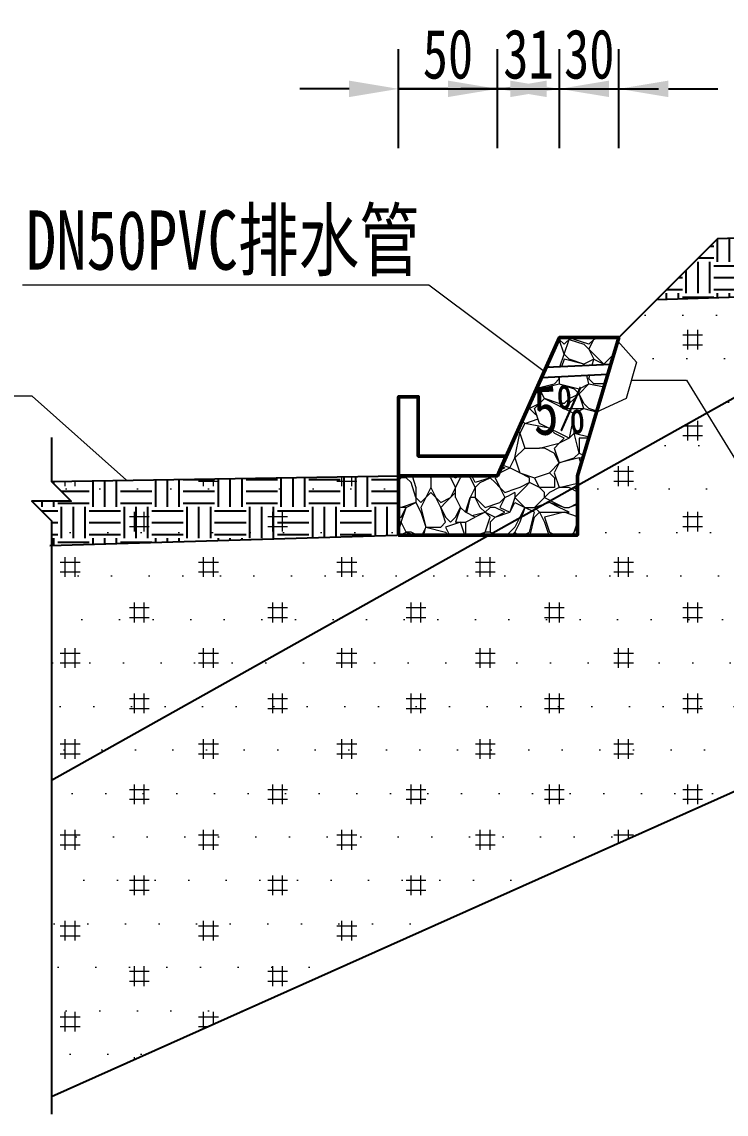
# Model space of a CAD drawing. Extents: x 4283 to 40403, y 1134 to 1764.
# Drawn here: x 4350.2 to 4385.9, y 1322.5 to 1377.8 of the extents above; entities that cross this region are included whole.
import ezdxf
from ezdxf.enums import TextEntityAlignment as Align

# ---------------------------------------------------------------- set-up
doc = ezdxf.new("R2010")
doc.units = 0
doc.linetypes.add('HIDDEN', pattern=[9.525, 6.35, -3.175])
for name, color, linetype, lineweight in [('0-图案填充 0.09', 8, 'Continuous', 9), ('0-文字 0.15', 7, 'Continuous', 15), ('0-标注 0.09', 4, 'Continuous', 9), ('0-结构粗实线 0.5', 7, 'Continuous', 50), ('0-结构细实线 0.2', 7, 'Continuous', 20)]:
    doc.layers.add(name, color=color, linetype=linetype, lineweight=lineweight)
doc.styles.add('0-仿宋国标', font='', dxfattribs={"width": 0.75})
doc.styles.get('0-仿宋国标').set_extended_font_data('仿宋_GB2312')
doc.dimstyles.new('@100', dxfattribs={"dimtxt": 2.5, "dimasz": 2.5, "dimexe": 2, "dimexo": 0.6, "dimgap": 0.5, "dimtad": 1, "dimdec": 0, "dimlfac": 10, "dimdsep": 46, "dimtxsty": '0-仿宋国标', "dimcen": 3.5, "dimclrd": 4, "dimclre": 4, "dimclrt": 4, "dimazin": 0, "dimtfac": 1, "dimtdec": 0, "dimtmove": 0, "dimatfit": 3, "dimfxl": 3, "dimfxlon": 1, "dimarcsym": 0})

# ---------------------------------------------------------------- blocks, each defined once
blk = doc.blocks.new('*D74')
at = {"layer": '0-标注 0.09', "color": 4, "lineweight": -2, "transparency": 16777216}
for p, q in [((4369.278, 1371.404), (4369.278, 1376.404)), ((4374.278, 1371.404), (4374.278, 1376.404)), ((4366.778, 1374.404), (4364.278, 1374.404)), ((4369.278, 1374.404), (4374.278, 1374.404)), ((4376.778, 1374.404), (4379.278, 1374.404))]:
    blk.add_line(p, q, dxfattribs=at)
at = {"layer": '0-标注 0.09', "color": 4, "transparency": 16777216}
for points in [[(4366.778, 1374.821), (4366.778, 1373.988), (4369.278, 1374.404)], [(4376.778, 1374.821), (4376.778, 1373.988), (4374.278, 1374.404)]]:
    blk.add_solid(points, dxfattribs=at)
at = {"layer": 'Defpoints', "color": 0}
for p in [(4374.278, 1374.404), (4369.278, 1358.826), (4374.278, 1358.826)]:
    blk.add_point(p, dxfattribs=at)
at = {"layer": '0-标注 0.09', "color": 4, "transparency": 16777216, "insert": (4371.778, 1376.154), "char_height": 2.5, "attachment_point": 5, "style": '0-仿宋国标'}
blk.add_mtext('50', dxfattribs=at)
blk = doc.blocks.new('*D75')
at = {"layer": '0-标注 0.09', "color": 4, "lineweight": -2, "transparency": 16777216}
for p, q in [((4374.278, 1371.404), (4374.278, 1376.404)), ((4377.428, 1371.404), (4377.428, 1376.404)), ((4371.778, 1374.404), (4369.278, 1374.404)), ((4374.278, 1374.404), (4377.428, 1374.404)), ((4379.928, 1374.404), (4382.428, 1374.404))]:
    blk.add_line(p, q, dxfattribs=at)
at = {"layer": '0-标注 0.09', "color": 4, "transparency": 16777216}
for points in [[(4371.778, 1374.821), (4371.778, 1373.988), (4374.278, 1374.404)], [(4379.928, 1374.821), (4379.928, 1373.988), (4377.428, 1374.404)]]:
    blk.add_solid(points, dxfattribs=at)
at = {"layer": 'Defpoints', "color": 0}
for p in [(4377.428, 1374.404), (4377.428, 1361.826), (4374.278, 1358.826)]:
    blk.add_point(p, dxfattribs=at)
at = {"layer": '0-标注 0.09', "color": 4, "transparency": 16777216, "insert": (4375.853, 1376.154), "char_height": 2.5, "attachment_point": 5, "style": '0-仿宋国标'}
blk.add_mtext('31', dxfattribs=at)
blk = doc.blocks.new('*D76')
at = {"layer": '0-标注 0.09', "color": 4, "lineweight": -2, "transparency": 16777216}
for p, q in [((4377.428, 1371.404), (4377.428, 1376.404)), ((4380.428, 1371.404), (4380.428, 1376.404)), ((4374.928, 1374.404), (4372.428, 1374.404)), ((4377.428, 1374.404), (4380.428, 1374.404)), ((4382.928, 1374.404), (4385.428, 1374.404))]:
    blk.add_line(p, q, dxfattribs=at)
at = {"layer": '0-标注 0.09', "color": 4, "transparency": 16777216}
for points in [[(4374.928, 1374.821), (4374.928, 1373.988), (4377.428, 1374.404)], [(4382.928, 1374.821), (4382.928, 1373.988), (4380.428, 1374.404)]]:
    blk.add_solid(points, dxfattribs=at)
at = {"layer": 'Defpoints', "color": 0}
for p in [(4380.428, 1374.404), (4377.428, 1361.826), (4380.428, 1361.826)]:
    blk.add_point(p, dxfattribs=at)
at = {"layer": '0-标注 0.09', "color": 4, "transparency": 16777216, "insert": (4378.928, 1376.154), "char_height": 2.5, "attachment_point": 5, "style": '0-仿宋国标'}
blk.add_mtext('30', dxfattribs=at)

msp = doc.modelspace()

# ---------------------------------------------------------------- hatches: boundary and pattern name
h = msp.add_hatch()
h.set_pattern_fill('EARTH', color=2, scale=0.25, style=0)
h.set_pattern_definition([(0, (4407.447, 1024.5337), (1.5875, 1.5875), [1.5875, -1.5875]), (0, (4407.447, 1025.129), (1.5875, 1.5875), [1.5875, -1.5875]), (0, (4407.447, 1025.7243), (1.5875, 1.5875), [1.5875, -1.5875]), (90, (4407.6454, 1025.9228), (-1.5875, 1.5875), [1.5875, -1.5875]), (90, (4408.2407, 1025.9228), (-1.5875, 1.5875), [1.5875, -1.5875]), (90, (4408.836, 1025.9228), (-1.5875, 1.5875), [1.5875, -1.5875])])
h.paths.add_polyline_path([(4404.78, 1366.064), (4404.78, 1367.489), (4385.428, 1366.826), (4382.342, 1363.74), (4402.931, 1364.404), (4403.898, 1364.946)])
h.paths.add_polyline_path([(4404.78, 1365.441), (4402.931, 1364.404), (4404.78, 1364.464)], flags=17)
h.paths.add_polyline_path([(4404.78, 1366.064), (4403.898, 1364.946), (4404.78, 1365.441)], flags=17)
h = msp.add_hatch()
h.set_pattern_fill('EARTH', color=2, scale=0.25, style=0)
h.set_pattern_definition([(0, (4410.773, 1037.5358), (1.5875, 1.5875), [1.5875, -1.5875]), (0, (4410.773, 1038.131), (1.5875, 1.5875), [1.5875, -1.5875]), (0, (4410.773, 1038.7264), (1.5875, 1.5875), [1.5875, -1.5875]), (90, (4410.9715, 1038.9248), (-1.5875, 1.5875), [1.5875, -1.5875]), (90, (4411.5668, 1038.9248), (-1.5875, 1.5875), [1.5875, -1.5875]), (90, (4412.1621, 1038.9248), (-1.5875, 1.5875), [1.5875, -1.5875])])
h.paths.add_polyline_path([(4369.278, 1354.826), (4365.883, 1354.772), (4360.138, 1351.551), (4369.278, 1351.826)])
h.paths.add_polyline_path([(4365.883, 1354.772), (4351.72, 1354.545), (4352.72, 1353.545), (4350.72, 1353.545), (4351.72, 1352.545), (4351.72, 1351.297), (4360.138, 1351.551)])
h.paths.add_polyline_path([(4365.101, 1354.013), (4365.898, 1354.81), (4366.554, 1354.154), (4365.757, 1353.357)], flags=24)
at = {"layer": '0-图案填充 0.09'}
h = msp.add_hatch(dxfattribs=at)
h.set_pattern_fill('回填土', color=256, scale=10, style=0, double=1)
h.set_pattern_definition([(0, (-32489318.3385, -3401403.443), (1.5, 2.2), [0, -1.7, 0, -1.9]), (0, (-32489318.8385, -3401403.443), (3.5, 2.3), [1, -6]), (0, (-32489318.8385, -3401402.943), (3.5, 2.3), [1, -6]), (90, (-32489318.5885, -3401403.693), (-3.5, 2.3), [1, -3.6]), (90, (-32489318.0885, -3401403.693), (-3.5, 2.3), [1, -3.6])])
h.paths.add_polyline_path([(4373.826, 1351.826), (4369.278, 1351.826), (4369.278, 1354.826), (4351.72, 1354.545), (4352.72, 1353.545), (4350.72, 1353.545), (4351.72, 1352.545), (4351.72, 1339.433)])
h.paths.add_polyline_path([(4351.72, 1339.433), (4351.72, 1323.423), (4404.78, 1347.14), (4404.78, 1353.897), (4403.78, 1354.897), (4405.78, 1354.897), (4404.78, 1355.897), (4404.78, 1364.464), (4395.855, 1364.176), (4378.328, 1354.35), (4378.328, 1351.826), (4373.826, 1351.826)])
h.paths.add_polyline_path([(4382.342, 1363.74), (4380.428, 1361.826), (4380.374, 1361.645), (4381.322, 1360.582), (4381.055, 1359.664), (4383.842, 1359.664), (4384.861, 1358.013), (4395.855, 1364.176)], flags=17)
h.paths.add_polyline_path([(4385.289, 1354.887), (4394.769, 1354.887), (4394.769, 1359.975), (4385.289, 1359.975)], flags=24)
h = msp.add_hatch(dxfattribs=at)
h.set_pattern_fill('干砌块石1', color=256, scale=10, style=0, double=1)
h.set_pattern_definition([(180, (4383.154, 1363.723), (-1e-15, -10), [0.25, -9.75]), (71.565, (4383.6538, 1361.973), (-1e-05, 10), [0.7906, -30.8322]), (135, (4383.904, 1362.723), (0, 10), [0.3536, -13.7886]), (180, (4383.904, 1361.973), (-1e-15, -10), [0.25, -9.75]), (135, (4383.654, 1362.973), (0, 10), [0.3536, -13.7886]), (18.435, (4383.6538, 1363.223), (-10, 1e-05), [0.7906, -30.8322]), (225, (4383.904, 1363.223), (1e-15, 10), [0.3536, -13.7886]), (333.435, (4383.6538, 1362.973), (-10, -1e-05), [0.559, -21.8017]), (180, (4384.154, 1363.223), (-1e-15, -10), [0.25, -9.75]), (225, (4384.154, 1362.723), (1e-15, 10), [0.3536, -13.7886]), (270, (4383.904, 1362.473), (10, -2e-15), [0.5, -9.5]), (333.435, (4384.4038, 1363.223), (-10, -1e-05), [0.559, -21.8017]), (26.565, (4384.1538, 1362.723), (-10, -4e-06), [0.559, -21.8017]), (153.435, (4384.6538, 1362.973), (-10, -1e-05), [0.559, -21.8017]), (18.435, (4384.1538, 1362.723), (-10, 1e-05), [0.7906, -30.8322]), (45, (4384.654, 1360.973), (0, 10), [0.3536, -13.7886]), (0, (4384.654, 1361.223), (0, 10), [0.25, -9.75]), (296.565, (4383.4038, 1361.473), (1e-05, 10), [0.559, -21.8017]), (288.435, (4383.4038, 1361.723), (-6e-06, 10), [0.7906, -30.8322]), (333.435, (4383.6538, 1360.973), (-10, -1e-05), [0.559, -21.8017]), (0, (4383.654, 1360.723), (0, 10), [0.5, -9.5]), (315, (4384.154, 1360.723), (2e-15, 10), [0.3536, -13.7886]), (270, (4384.404, 1360.723), (10, -2e-15), [0.25, -9.75]), (26.565, (4384.1538, 1360.723), (-10, -4e-06), [0.559, -21.8017]), (108.435, (4384.6538, 1360.973), (-6e-06, 10), [0.7906, -30.8322]), (225, (4384.654, 1360.973), (1e-15, 10), [0.3536, -13.7886]), (315, (4384.404, 1360.473), (2e-15, 10), [0.3536, -13.7886]), (116.565, (4384.6538, 1361.223), (1e-05, 10), [0.559, -21.8017]), (0, (4384.404, 1361.723), (0, 10), [0.5, -9.5]), (153.435, (4384.4038, 1361.723), (-10, -1e-05), [0.559, -21.8017]), (225, (4383.654, 1361.973), (1e-15, 10), [0.3536, -13.7886]), (341.565, (4383.9038, 1361.973), (-10, 6e-06), [0.7906, -30.8322]), (45, (4384.654, 1361.723), (0, 10), [0.3536, -13.7886]), (45, (4384.654, 1359.723), (0, 10), [0.3536, -13.7886]), (315, (4384.654, 1358.973), (2e-15, 10), [0.3536, -13.7886]), (101.31, (4383.6538, 1358.7231), (-1e-05, 10), [1.2748, -49.7154]), (153.435, (4384.4038, 1359.223), (-10, -1e-05), [0.559, -21.8017]), (116.565, (4383.9038, 1359.473), (1e-05, 10), [0.559, -21.8017]), (270, (4383.654, 1359.723), (10, -2e-15), [1, -9]), (315, (4383.654, 1359.723), (2e-15, 10), [0.707, -13.435]), (315, (4384.154, 1359.223), (2e-15, 10), [0.3536, -13.7886]), (251.565, (4384.6538, 1359.973), (6e-06, 10), [0.7906, -30.8322]), (333.435, (4384.4038, 1358.973), (-10, -1e-05), [0.559, -21.8017]), (63.435, (4384.4038, 1359.223), (4e-06, 10), [0.559, -21.8017]), (315, (4384.404, 1359.223), (2e-15, 10), [0.3536, -13.7886]), (0, (4384.654, 1357.723), (0, 10), [0.25, -9.75]), (71.565, (4384.6538, 1356.973), (-1e-05, 10), [0.7906, -30.8322]), (0, (4383.404, 1357.723), (0, 10), [0.25, -9.75]), (206.565, (4383.9038, 1357.723), (-10, 1e-05), [0.559, -21.8017]), (270, (4383.404, 1357.473), (10, -2e-15), [0.5, -9.5]), (180, (4384.404, 1357.723), (-1e-15, -10), [0.5, -9.5]), (63.435, (4383.6538, 1357.723), (4e-06, 10), [0.4472, -21.9135]), (341.565, (4383.9038, 1357.973), (-10, 6e-06), [0.7906, -30.8322]), (71.565, (4384.4038, 1356.723), (-1e-05, 10), [0.7906, -30.8322]), (135, (4384.654, 1357.473), (0, 10), [0.3536, -13.7886]), (45, (4384.404, 1356.723), (-10, 0), [0.3536, -13.7886]), (288.435, (4383.6538, 1358.723), (-6e-06, 10), [0.7906, -30.8322]), (255.964, (4383.6538, 1360.973), (-4e-05, 10), [1.0308, -40.2003]), (296.565, (4384.4038, 1360.473), (1e-05, 10), [0.559, -21.8017]), (90, (4383.654, 1359.973), (-10, 6e-16), [0.75, -9.25]), (315, (4384.654, 1360.223), (2e-15, 10), [0.3536, -13.7886]), (315, (4382.404, 1363.223), (2e-15, 10), [0.3536, -13.7886]), (26.565, (4382.6538, 1362.473), (-10, -4e-06), [0.559, -21.8017]), (153.435, (4383.1538, 1362.723), (-10, -1e-05), [0.559, -21.8017]), (108.435, (4381.6538, 1362.473), (-6e-06, 10), [0.7906, -30.8322]), (45, (4381.404, 1362.223), (-10, 0), [0.3536, -13.7886]), (225, (4381.654, 1363.473), (1e-15, 10), [0.3536, -13.7886]), (296.565, (4381.4038, 1363.223), (1e-05, 10), [0.559, -21.8017]), (315, (4381.654, 1362.723), (2e-15, 10), [0.3536, -13.7886]), (45, (4381.904, 1362.473), (0, 10), [0.3536, -13.7886]), (198.435, (4382.4038, 1362.473), (-10, -6e-06), [0.7906, -30.8322]), (63.435, (4382.1538, 1362.723), (4e-06, 10), [0.559, -21.8017]), (251.565, (4382.4038, 1363.223), (6e-06, 10), [0.7906, -30.8322]), (0, (4382.154, 1362.473), (0, 10), [0.5, -9.5]), (104.036, (4382.6538, 1360.223), (4e-05, 10), [1.0308, -40.2003]), (45, (4382.404, 1361.223), (0, 10), [0.707, -13.435]), (90, (4382.404, 1360.473), (-10, 6e-16), [0.25, -9.75]), (90, (4382.404, 1360.723), (-10, 6e-16), [0.25, -9.75]), (63.435, (4382.4038, 1361.223), (4e-06, 10), [0.559, -21.8017]), (0, (4382.654, 1361.723), (0, 10), [0.25, -9.75]), (194.036, (4382.1538, 1361.223), (-10, 4e-05), [1.0308, -40.2003]), (270, (4381.154, 1360.973), (10, -2e-15), [0.5, -9.5]), (0, (4381.154, 1360.473), (0, 10), [0.25, -9.75]), (296.565, (4381.9038, 1361.723), (1e-05, 10), [0.559, -21.8017]), (168.69, (4382.6538, 1360.2231), (-10, 1e-05), [1.2748, -49.7154]), (135, (4382.404, 1360.973), (0, 10), [0.3536, -13.7886]), (0, (4381.404, 1360.473), (0, 10), [1, -9]), (0, (4382.154, 1361.223), (0, 10), [0.25, -9.75]), (315, (4381.654, 1361.973), (2e-15, 10), [0.3536, -13.7886]), (108.435, (4382.6538, 1361.723), (-6e-06, 10), [0.7906, -30.8322]), (296.565, (4381.6538, 1362.223), (1e-05, 10), [0.559, -21.8017]), (270, (4382.654, 1362.473), (10, -2e-15), [0.75, -9.25]), (284.036, (4380.4038, 1363.223), (4e-05, 10), [1.0308, -40.2003]), (296.565, (4380.1538, 1363.473), (1e-05, 10), [0.559, -21.8017]), (288.435, (4380.4038, 1362.973), (-6e-06, 10), [0.7906, -30.8322]), (333.435, (4378.9038, 1362.723), (-10, -1e-05), [0.559, -21.8017]), (116.565, (4379.6538, 1361.973), (1e-05, 10), [0.559, -21.8017]), (71.565, (4379.4038, 1362.473), (-1e-05, 10), [0.7906, -30.8322]), (0, (4378.904, 1362.723), (0, 10), [0.5, -9.5]), (63.435, (4379.4038, 1362.723), (4e-06, 10), [0.559, -21.8017]), (180, (4379.654, 1363.223), (-1e-15, -10), [0.25, -9.75]), (26.565, (4379.6538, 1363.223), (-10, -4e-06), [0.559, -21.8017]), (180, (4379.904, 1361.973), (-1e-15, -10), [0.25, -9.75]), (198.435, (4380.1538, 1363.473), (-10, -6e-06), [0.7906, -30.8322]), (333.435, (4380.4038, 1361.223), (-10, -1e-05), [0.559, -21.8017]), (251.565, (4380.4038, 1361.723), (6e-06, 10), [0.7906, -30.8322]), (333.435, (4379.1538, 1360.723), (-10, -1e-05), [0.559, -21.8017]), (296.565, (4378.9038, 1361.223), (1e-05, 10), [0.559, -21.8017]), (135, (4379.654, 1360.473), (0, 10), [0.3536, -13.7886]), (135, (4379.404, 1360.723), (0, 10), [0.3536, -13.7886]), (135, (4379.154, 1360.973), (-10, 0), [0.3536, -13.7886]), (63.435, (4378.9038, 1361.223), (4e-06, 10), [0.559, -21.8017]), (225, (4379.154, 1361.723), (1e-15, 10), [0.3536, -13.7886]), (135, (4379.904, 1360.223), (0, 10), [0.3536, -13.7886]), (45, (4379.654, 1360.473), (-10, 0), [1.0607, -13.0815]), (75.964, (4380.4038, 1361.223), (-1e-05, 10), [1.0308, -40.2003]), (26.565, (4379.1538, 1361.723), (-10, -4e-06), [0.559, -21.8017]), (341.565, (4379.6538, 1361.973), (-10, 6e-06), [0.7906, -30.8322]), (251.565, (4379.4038, 1362.473), (6e-06, 10), [0.7906, -30.8322]), (243.435, (4380.6538, 1362.223), (-1e-05, 10), [0.559, -21.8017]), (153.435, (4380.4038, 1361.723), (-10, -1e-05), [0.559, -21.8017]), (296.565, (4380.9038, 1360.973), (1e-05, 10), [0.559, -21.8017]), (225, (4381.154, 1360.473), (1e-15, 10), [0.3536, -13.7886]), (206.565, (4381.4038, 1360.473), (-10, 1e-05), [0.559, -21.8017]), (161.565, (4381.1538, 1360.973), (-10, 6e-06), [0.7906, -30.8322]), (345.964, (4380.6538, 1362.223), (-10, -4e-05), [1.0308, -40.2003]), (0, (4380.654, 1362.223), (0, 10), [0.75, -9.25]), (284.036, (4382.4038, 1359.473), (4e-05, 10), [1.0308, -40.2003]), (206.565, (4382.9038, 1359.723), (-10, 1e-05), [0.559, -21.8017]), (180, (4383.154, 1359.973), (-1e-15, -10), [0.25, -9.75]), (14.036, (4381.1538, 1359.223), (-10, 1e-05), [1.0308, -40.2003]), (26.565, (4381.1538, 1359.223), (-10, -4e-06), [0.559, -21.8017]), (153.435, (4381.6538, 1359.473), (-10, -1e-05), [0.559, -21.8017]), (341.565, (4381.1538, 1359.723), (-10, 6e-06), [0.7906, -30.8322]), (315, (4382.154, 1359.473), (2e-15, 10), [0.3536, -13.7886]), (14.036, (4381.9038, 1359.473), (-10, 1e-05), [1.0308, -40.2003]), (26.565, (4381.1538, 1356.723), (-10, -4e-06), [0.559, -21.8017]), (45, (4381.654, 1356.973), (0, 10), [0.3536, -13.7886]), (71.565, (4381.9038, 1357.223), (-1e-05, 10), [0.7906, -30.8322]), (75.964, (4381.9038, 1356.973), (-1e-05, 10), [1.0308, -40.2003]), (165.964, (4382.9038, 1356.723), (-10, -4e-05), [1.0308, -40.2003]), (168.69, (4382.9038, 1356.7231), (-10, 1e-05), [1.2748, -49.7154]), (258.69, (4382.4038, 1359.2231), (1e-05, 10), [1.2748, -49.7154]), (315, (4382.404, 1358.723), (-10, 2e-15), [1.0607, -13.0815]), (71.565, (4382.1538, 1357.973), (-1e-05, 10), [0.7906, -30.8322]), (333.435, (4380.1538, 1359.223), (-10, -1e-05), [0.559, -21.8017]), (206.565, (4380.4038, 1359.973), (-10, 1e-05), [0.559, -21.8017]), (180, (4380.404, 1359.973), (-1e-15, -10), [0.5, -9.5]), (180, (4379.654, 1359.473), (-1e-15, -10), [0.5, -9.5]), (135, (4379.154, 1359.473), (0, 10), [0.3536, -13.7886]), (348.69, (4378.9038, 1359.4731), (-10, 1e-05), [1.2748, -49.7154]), (243.435, (4379.9038, 1359.973), (-1e-05, 10), [0.559, -21.8017]), (341.565, (4379.6538, 1359.473), (-10, 6e-06), [0.7906, -30.8322]), (225, (4379.904, 1359.723), (1e-15, 10), [0.3536, -13.7886]), (0, (4379.904, 1356.973), (0, 10), [1, -9]), (108.435, (4380.9038, 1356.973), (-6e-06, 10), [0.7906, -30.8322]), (153.435, (4380.6538, 1357.723), (-10, -1e-05), [0.559, -21.8017]), (135, (4380.904, 1357.723), (0, 10), [0.3536, -13.7886]), (270, (4380.904, 1357.723), (10, -2e-15), [0.25, -9.75]), (270, (4380.904, 1357.473), (10, -2e-15), [0.25, -9.75]), (14.036, (4379.9038, 1356.723), (-10, 1e-05), [1.0308, -40.2003]), (258.69, (4379.6538, 1357.9731), (1e-05, 10), [1.2748, -49.7154]), (180, (4379.404, 1356.723), (-1e-15, -10), [0.25, -9.75]), (270, (4379.654, 1357.723), (10, -2e-15), [0.5, -9.5]), (161.565, (4379.6538, 1357.973), (-10, 6e-06), [0.7906, -30.8322]), (315, (4379.654, 1357.223), (2e-15, 10), [0.3536, -13.7886]), (206.565, (4380.1538, 1357.973), (-10, 1e-05), [0.559, -21.8017]), (180, (4380.404, 1357.973), (-1e-15, -10), [0.75, -9.25]), (296.565, (4379.6538, 1357.223), (1e-05, 10), [0.559, -21.8017]), (255.964, (4380.6538, 1358.973), (-4e-05, 10), [1.0308, -40.2003]), (90, (4380.654, 1357.973), (-10, 6e-16), [1, -9]), (26.565, (4380.6538, 1358.973), (-10, -4e-06), [0.559, -21.8017]), (191.31, (4382.1538, 1357.9731), (-10, -1e-05), [1.2748, -49.7154]), (296.565, (4380.9038, 1357.223), (1e-05, 10), [0.559, -21.8017]), (315, (4380.904, 1356.973), (2e-15, 10), [0.3536, -13.7886]), (0, (4380.404, 1359.223), (0, 10), [0.75, -9.25]), (161.565, (4381.1538, 1359.723), (-10, 6e-06), [0.7906, -30.8322]), (333.435, (4380.6538, 1359.973), (-10, -1e-05), [0.559, -21.8017]), (75.964, (4378.9038, 1359.723), (-1e-05, 10), [1.0308, -40.2003]), (296.565, (4379.6538, 1360.473), (1e-05, 10), [0.559, -21.8017]), (153.435, (4380.4038, 1359.973), (-10, -1e-05), [0.559, -21.8017]), (206.565, (4380.9038, 1360.223), (-10, 1e-05), [0.559, -21.8017]), (225, (4380.904, 1360.223), (1e-15, 10), [0.3536, -13.7886]), (116.565, (4382.9038, 1359.723), (1e-05, 10), [0.559, -21.8017]), (135, (4382.904, 1359.973), (0, 10), [0.3536, -13.7886]), (14.036, (4382.6538, 1358.473), (-10, 1e-05), [1.0308, -40.2003]), (206.565, (4383.4038, 1359.973), (-10, 1e-05), [0.559, -21.8017]), (284.036, (4383.1538, 1357.973), (4e-05, 10), [1.0308, -40.2003]), (206.565, (4383.4038, 1356.973), (-10, 1e-05), [0.559, -21.8017]), (333.435, (4382.9038, 1361.723), (-10, -1e-05), [0.559, -21.8017]), (180, (4383.404, 1359.973), (-1e-15, -10), [0.5, -9.5]), (18.435, (4382.9038, 1361.723), (-10, 1e-05), [0.7906, -30.8322]), (206.565, (4383.6538, 1362.973), (-10, 1e-05), [0.559, -21.8017]), (315, (4382.904, 1358.223), (-10, 2e-15), [0.707, -13.435]), (180, (4383.404, 1356.723), (-1e-15, -10), [0.25, -9.75]), (14.036, (4382.987, 1362.8064), (-10, 1e-05), [0.6872, -40.5439]), (315, (4380.154, 1363.723), (-10, 2e-15), [0.3536, -13.7886]), (45, (4380.404, 1363.473), (-10, 0), [0.3536, -13.7886]), (315, (4381.154, 1363.723), (-10, 2e-15), [0.3536, -13.7886]), (26.565, (4381.4038, 1363.473), (-10, -4e-06), [0.559, -21.8017]), (243.435, (4380.6538, 1363.723), (-1e-05, 10), [0.559, -21.8017]), (116.565, (4381.4038, 1363.223), (1e-05, 10), [0.559, -21.8017]), (270, (4380.154, 1363.723), (10, -2e-15), [0.25, -9.75]), (243.435, (4384.6538, 1363.723), (-1e-05, 10), [0.559, -21.8017]), (296.565, (4382.1538, 1363.723), (1e-05, 10), [0.559, -21.8017]), (71.565, (4382.6538, 1362.973), (-1e-05, 10), [0.7906, -30.8322]), (225, (4381.904, 1363.723), (-10, 1e-15), [0.3536, -13.7886]), (315, (4383.154, 1363.723), (2e-15, 10), [0.707, -13.435]), (116.565, (4383.4038, 1363.223), (1e-05, 10), [0.559, -21.8017]), (255.964, (4382.9038, 1363.723), (-4e-05, 10), [0.8017, -40.4293]), (45, (4384.404, 1363.473), (-10, 0), [0.3536, -13.7886]), (116.565, (4383.9038, 1355.473), (1e-05, 10), [0.559, -21.8017]), (45, (4383.654, 1355.973), (-10, 0), [0.3536, -13.7886]), (90, (4383.904, 1355.723), (-10, 6e-16), [0.75, -9.25]), (315, (4383.904, 1355.723), (-10, 2e-15), [0.3536, -13.7886]), (26.565, (4384.4038, 1354.973), (-10, -4e-06), [0.559, -21.8017]), (161.565, (4384.9038, 1355.223), (-10, 6e-06), [0.7906, -30.8322]), (341.565, (4383.9038, 1355.473), (-10, 6e-06), [0.7906, -30.8322]), (206.565, (4384.6538, 1355.223), (-10, 1e-05), [0.559, -21.8017]), (26.565, (4384.6538, 1353.723), (-10, -4e-06), [0.2795, -22.0812]), (18.435, (4384.6538, 1353.973), (-10, 1e-05), [0.2635, -31.3593]), (296.565, (4384.1538, 1354.723), (1e-05, 10), [0.559, -21.8017]), (26.565, (4383.4038, 1354.473), (-10, -4e-06), [0.559, -21.8017]), (315, (4383.904, 1354.723), (-10, 2e-15), [0.3536, -13.7886]), (315, (4384.154, 1354.473), (-10, 2e-15), [0.3536, -13.7886]), (315, (4384.404, 1354.223), (-10, 2e-15), [0.3536, -13.7886]), (296.565, (4384.4038, 1354.223), (1e-05, 10), [0.559, -21.8017]), (225, (4384.404, 1354.973), (1e-15, 10), [0.3536, -13.7886]), (225, (4384.154, 1354.973), (-10, 1e-15), [0.3536, -13.7886]), (116.565, (4382.6538, 1354.973), (1e-05, 10), [0.559, -21.8017]), (333.435, (4382.4038, 1355.473), (-10, -1e-05), [0.559, -21.8017]), (45, (4382.904, 1354.973), (0, 10), [0.3536, -13.7886]), (255.964, (4381.4038, 1355.973), (-4e-05, 10), [1.0308, -40.2003]), (333.435, (4381.4038, 1356.223), (-10, -1e-05), [0.559, -21.8017]), (284.036, (4381.4038, 1355.973), (4e-05, 10), [1.0308, -40.2003]), (135, (4382.154, 1355.723), (-10, 0), [0.3536, -13.7886]), (180, (4381.904, 1355.973), (-1e-15, -10), [0.5, -9.5]), (225, (4381.404, 1355.223), (1e-15, 10), [0.3536, -13.7886]), (315, (4381.404, 1355.223), (2e-15, 10), [0.3536, -13.7886]), (14.036, (4381.9038, 1355.973), (-10, 1e-05), [1.0308, -40.2003]), (135, (4382.404, 1355.473), (0, 10), [0.3536, -13.7886]), (296.565, (4382.1538, 1355.973), (1e-05, 10), [0.559, -21.8017]), (198.435, (4382.9038, 1356.223), (-10, -6e-06), [0.7906, -30.8322]), (296.565, (4382.9038, 1354.723), (1e-05, 10), [0.559, -21.8017]), (243.435, (4383.1538, 1354.223), (-1e-05, 10), [0.559, -21.8017]), (270, (4383.154, 1354.223), (10, -2e-15), [0.5, -9.5]), (296.565, (4381.9038, 1354.723), (1e-05, 10), [0.559, -21.8017]), (243.435, (4382.1538, 1354.223), (-1e-05, 10), [0.559, -21.8017]), (90, (4382.154, 1353.723), (-10, 6e-16), [0.5, -9.5]), (225, (4382.154, 1353.973), (-10, 1e-15), [0.3536, -13.7886]), (63.435, (4382.1538, 1354.223), (4e-06, 10), [0.559, -21.8017]), (333.435, (4381.6538, 1354.973), (-10, -1e-05), [0.559, -21.8017]), (26.565, (4382.1538, 1354.723), (-10, -4e-06), [0.559, -21.8017]), (315, (4381.654, 1354.973), (-10, 2e-15), [0.3536, -13.7886]), (45, (4382.404, 1354.723), (-10, 0), [0.3536, -13.7886]), (315, (4382.654, 1354.973), (-10, 2e-15), [0.3536, -13.7886]), (116.565, (4383.1538, 1354.473), (1e-05, 10), [0.559, -21.8017]), (90, (4379.904, 1354.973), (-10, 6e-16), [0.25, -9.75]), (0, (4379.904, 1354.973), (0, 10), [0.75, -9.25]), (26.565, (4378.9038, 1355.723), (-10, -4e-06), [0.559, -21.8017]), (180, (4379.654, 1355.973), (-1e-15, -10), [0.25, -9.75]), (315, (4378.904, 1355.723), (-10, 2e-15), [0.3536, -13.7886]), (243.435, (4379.4038, 1355.973), (-1e-05, 10), [0.559, -21.8017]), (116.565, (4379.1538, 1355.223), (1e-05, 10), [0.559, -21.8017]), (108.435, (4379.9038, 1355.223), (-6e-06, 10), [0.7906, -30.8322]), (270, (4380.904, 1354.723), (10, -2e-15), [0.5, -9.5]), (243.435, (4380.9038, 1354.223), (-1e-05, 10), [0.559, -21.8017]), (270, (4380.154, 1354.223), (10, -2e-15), [0.5, -9.5]), (270, (4380.904, 1354.723), (10, -2e-15), [0.5, -9.5]), (225, (4380.904, 1353.973), (-10, 1e-15), [0.3536, -13.7886]), (108.435, (4380.1538, 1353.723), (-6e-06, 10), [0.7906, -30.8322]), (180, (4379.654, 1354.723), (-1e-15, -10), [0.25, -9.75]), (45, (4379.154, 1354.473), (0, 10), [0.3536, -13.7886]), (26.565, (4378.9038, 1354.473), (-10, -4e-06), [0.559, -21.8017]), (135, (4379.904, 1354.473), (0, 10), [0.3536, -13.7886]), (288.435, (4379.1538, 1355.473), (-6e-06, 10), [0.7906, -30.8322]), (26.565, (4379.4038, 1354.723), (-10, -4e-06), [0.559, -21.8017]), (288.435, (4379.9038, 1354.973), (-6e-06, 10), [0.7906, -30.8322]), (315, (4380.654, 1354.973), (-10, 2e-15), [0.3536, -13.7886]), (116.565, (4379.4038, 1354.723), (1e-05, 10), [0.559, -21.8017]), (168.69, (4381.1538, 1354.9731), (-10, 1e-05), [1.2748, -49.7154]), (225, (4381.154, 1354.973), (1e-15, 10), [0.3536, -13.7886]), (296.565, (4380.9038, 1354.223), (1e-05, 10), [0.559, -21.8017]), (315, (4380.904, 1353.973), (2e-15, 10), [0.3536, -13.7886]), (14.036, (4382.9038, 1355.223), (-10, 1e-05), [1.0308, -40.2003]), (161.565, (4383.6538, 1355.973), (-10, 6e-06), [0.7906, -30.8322]), (333.435, (4383.1538, 1356.223), (-10, -1e-05), [0.559, -21.8017]), (18.435, (4383.1538, 1355.223), (-10, 1e-05), [0.7906, -30.8322]), (198.435, (4383.9038, 1354.723), (-10, -6e-06), [0.7906, -30.8322]), (45, (4383.154, 1354.223), (-10, 0), [0.3536, -13.7886]), (108.435, (4379.4038, 1355.973), (-6e-06, 10), [0.7906, -30.8322]), (78.69, (4379.4038, 1355.9731), (-4e-06, 10), [1.2748, -49.7154]), (251.565, (4379.9038, 1356.723), (6e-06, 10), [0.7906, -30.8322]), (288.435, (4381.1538, 1356.723), (-6e-06, 10), [0.7906, -30.8322]), (90, (4379.904, 1355.223), (-10, 6e-16), [1.5, -8.5]), (296.565, (4381.1538, 1356.723), (1e-05, 10), [0.559, -21.8017]), (90, (4382.904, 1356.223), (-10, 6e-16), [0.5, -9.5]), (296.565, (4383.4038, 1356.973), (1e-05, 10), [0.559, -21.8017]), (18.435, (4383.6538, 1356.473), (-10, 1e-05), [0.7906, -30.8322]), (270, (4383.154, 1356.723), (10, -2e-15), [0.5, -9.5]), (135, (4383.904, 1356.223), (0, 10), [0.707, -13.435]), (26.565, (4383.9038, 1356.473), (-10, -4e-06), [0.559, -21.8017]), (71.565, (4378.1538, 1361.973), (-1e-05, 10), [0.7906, -30.8322]), (161.565, (4378.4038, 1362.723), (-10, 6e-06), [0.7906, -30.8322]), (63.435, (4378.1538, 1361.973), (4e-06, 10), [0.559, -21.8017]), (198.435, (4378.6538, 1363.473), (-10, -6e-06), [0.7906, -30.8322]), (0, (4377.654, 1363.223), (0, 10), [0.25, -9.75]), (26.565, (4377.9038, 1363.223), (-10, -4e-06), [0.559, -21.8017]), (288.435, (4376.6538, 1362.723), (-6e-06, 10), [0.7906, -30.8322]), (153.435, (4377.4038, 1363.223), (-10, -1e-05), [0.559, -21.8017]), (296.565, (4376.4038, 1362.973), (1e-05, 10), [0.559, -21.8017]), (194.036, (4377.6538, 1362.973), (-10, 4e-05), [1.0308, -40.2003]), (333.435, (4377.1538, 1363.473), (-10, -1e-05), [0.559, -21.8017]), (161.565, (4377.6538, 1363.223), (-10, 6e-06), [0.7906, -30.8322]), (153.435, (4377.9038, 1362.973), (-10, -1e-05), [0.559, -21.8017]), (0, (4376.404, 1362.973), (0, 10), [1.5, -8.5]), (165.964, (4378.6538, 1360.473), (-10, -4e-05), [1.0308, -40.2003]), (161.565, (4378.6538, 1360.473), (-10, 6e-06), [0.7906, -30.8322]), (135, (4377.904, 1360.723), (0, 10), [0.3536, -13.7886]), (71.565, (4377.6538, 1360.973), (-1e-05, 10), [0.7906, -30.8322]), (341.565, (4377.9038, 1361.723), (-10, 6e-06), [0.7906, -30.8322]), (161.565, (4377.1538, 1360.223), (-10, 6e-06), [0.7906, -30.8322]), (345.964, (4376.4038, 1360.473), (-10, -4e-05), [1.0308, -40.2003]), (71.565, (4377.4038, 1360.223), (-1e-05, 10), [0.7906, -30.8322]), (108.435, (4377.6538, 1360.973), (-6e-06, 10), [0.7906, -30.8322]), (315, (4377.404, 1361.723), (2e-15, 10), [0.3536, -13.7886]), (45, (4377.654, 1361.473), (0, 10), [0.707, -13.435]), (333.435, (4376.9038, 1361.973), (-10, -1e-05), [0.559, -21.8017]), (90, (4378.154, 1361.723), (-10, 6e-16), [0.25, -9.75]), (288.435, (4376.6538, 1362.473), (-6e-06, 10), [0.7906, -30.8322]), (0, (4375.654, 1363.223), (0, 10), [0.5, -9.5]), (333.435, (4375.1538, 1363.473), (-10, -1e-05), [0.559, -21.8017]), (243.435, (4375.6538, 1363.223), (-1e-05, 10), [0.559, -21.8017]), (243.435, (4375.4038, 1362.723), (-1e-05, 10), [0.559, -21.8017]), (75.964, (4375.9038, 1361.973), (-1e-05, 10), [1.0308, -40.2003]), (153.435, (4376.1538, 1362.973), (-10, -1e-05), [0.559, -21.8017]), (251.565, (4375.6538, 1363.223), (6e-06, 10), [0.7906, -30.8322]), (243.435, (4375.4038, 1362.473), (-1e-05, 10), [0.559, -21.8017]), (63.435, (4374.9038, 1362.973), (4e-06, 10), [0.559, -21.8017]), (225, (4375.154, 1362.223), (1e-15, 10), [0.3536, -13.7886]), (135, (4376.154, 1361.473), (0, 10), [0.3536, -13.7886]), (341.565, (4375.4038, 1361.723), (-10, 6e-06), [0.7906, -30.8322]), (116.565, (4375.4038, 1360.473), (1e-05, 10), [0.559, -21.8017]), (71.565, (4375.1538, 1360.973), (-1e-05, 10), [0.7906, -30.8322]), (258.69, (4376.1538, 1361.4731), (1e-05, 10), [1.1837, -49.8065]), (153.435, (4375.8038, 1360.273), (-10, -1e-05), [0.4472, -21.9135]), (90, (4375.404, 1360.223), (-10, 6e-16), [0.25, -9.75]), (135, (4375.404, 1360.473), (0, 10), [0.3536, -13.7886]), (135, (4375.154, 1360.723), (0, 10), [0.3536, -13.7886]), (45, (4374.904, 1361.223), (0, 10), [0.3536, -13.7886]), (75.964, (4375.9038, 1361.723), (-1e-05, 10), [1.0308, -40.2003]), (26.565, (4375.4038, 1361.723), (-10, -4e-06), [0.559, -21.8017]), (315, (4375.154, 1361.973), (2e-15, 10), [0.3536, -13.7886]), (45, (4374.904, 1361.723), (0, 10), [0.3536, -13.7886]), (270, (4375.154, 1361.973), (10, -2e-15), [0.5, -9.5]), (198.435, (4376.4038, 1360.473), (-10, -6e-06), [0.7906, -30.8322]), (191.31, (4377.4038, 1361.7231), (-10, -1e-05), [1.2748, -49.7154]), (284.036, (4376.1538, 1361.473), (4e-05, 10), [1.0308, -40.2003]), (198.435, (4376.9038, 1363.473), (-10, -6e-06), [0.7906, -30.8322]), (315, (4376.154, 1363.223), (2e-15, 10), [0.3536, -13.7886]), (198.435, (4376.9038, 1361.723), (-10, -6e-06), [0.7906, -30.8322]), (45, (4376.154, 1362.723), (0, 10), [0.3536, -13.7886]), (26.565, (4377.9038, 1358.723), (-10, -4e-06), [0.559, -21.8017]), (225, (4377.904, 1358.723), (-10, 1e-15), [0.3536, -13.7886]), (315, (4378.154, 1359.223), (2e-15, 10), [0.3536, -13.7886]), (116.565, (4378.6538, 1358.473), (1e-05, 10), [0.559, -21.8017]), (161.565, (4377.4038, 1358.473), (-10, 6e-06), [0.7906, -30.8322]), (116.565, (4376.6538, 1358.723), (1e-05, 10), [0.559, -21.8017]), (14.036, (4376.4038, 1359.223), (-10, 1e-05), [1.0308, -40.2003]), (270, (4377.404, 1359.973), (10, -2e-15), [0.5, -9.5]), (45, (4377.154, 1359.473), (0, 10), [0.3536, -13.7886]), (270, (4376.404, 1358.973), (10, -2e-15), [0.5, -9.5]), (180, (4377.654, 1358.473), (-1e-15, -10), [0.25, -9.75]), (341.565, (4377.4038, 1359.473), (-10, 6e-06), [0.7906, -30.8322]), (345.964, (4377.4038, 1359.473), (-10, -4e-05), [1.0308, -40.2003]), (258.69, (4378.1538, 1357.9731), (1e-05, 10), [1.2748, -49.7154]), (90, (4378.154, 1356.973), (-10, 6e-16), [1, -9]), (26.565, (4378.1538, 1357.973), (-10, -4e-06), [0.559, -21.8017]), (0, (4377.654, 1358.223), (0, 10), [1, -9]), (225, (4378.154, 1356.973), (1e-15, 10), [0.3536, -13.7886]), (135, (4377.154, 1356.973), (0, 10), [0.3536, -13.7886]), (153.435, (4377.9038, 1356.723), (-10, -1e-05), [1.677, -20.6836]), (153.435, (4377.6538, 1356.723), (-10, -1e-05), [0.559, -21.8017]), (333.435, (4376.6538, 1358.723), (-10, -1e-05), [1.677, -20.6836]), (45, (4377.654, 1358.223), (0, 10), [1.0607, -13.0815]), (108.435, (4378.6538, 1358.223), (-6e-06, 10), [0.7906, -30.8322]), (315, (4375.904, 1359.473), (2e-15, 10), [0.3536, -13.7886]), (315, (4375.654, 1359.723), (2e-15, 10), [0.3536, -13.7886]), (243.435, (4375.9038, 1359.473), (-1e-05, 10), [0.559, -21.8017]), (206.565, (4375.6538, 1358.973), (-10, 1e-05), [0.559, -21.8017]), (45, (4375.154, 1358.473), (-10, 0), [0.3536, -13.7886]), (45, (4375.404, 1358.723), (0, 10), [0.3536, -13.7886]), (45, (4375.654, 1358.973), (0, 10), [0.3536, -13.7886]), (341.565, (4374.9038, 1359.973), (-10, 6e-06), [0.7906, -30.8322]), (180, (4375.154, 1358.723), (-1e-15, -10), [0.25, -9.75]), (315, (4374.904, 1358.723), (-10, 2e-15), [0.3536, -13.7886]), (243.435, (4375.6538, 1357.473), (-1e-05, 10), [0.559, -21.8017]), (116.565, (4375.4038, 1356.973), (1e-05, 10), [0.559, -21.8017]), (206.565, (4375.9038, 1358.223), (-10, 1e-05), [0.559, -21.8017]), (270, (4375.404, 1357.973), (10, -2e-15), [0.25, -9.75]), (315, (4375.404, 1357.723), (2e-15, 10), [0.3536, -13.7886]), (135, (4376.154, 1357.973), (-10, 0), [0.3536, -13.7886]), (135, (4376.279, 1357.848), (-10, 0), [0.1768, -13.9654]), (135, (4375.154, 1357.473), (0, 10), [0.3536, -13.7886]), (180, (4375.404, 1357.723), (-1e-15, -10), [0.5, -9.5]), (288.435, (4375.1538, 1358.473), (-6e-06, 10), [0.7906, -30.8322]), (161.565, (4375.9038, 1358.223), (-10, 6e-06), [0.7906, -30.8322]), (45, (4376.154, 1358.223), (-10, 0), [0.707, -13.435]), (108.435, (4376.4038, 1357.473), (-6e-06, 10), [0.7906, -30.8322]), (14.036, (4376.1538, 1359.223), (-10, 1e-05), [1.0308, -40.2003]), (168.69, (4376.9038, 1357.2231), (-10, 1e-05), [1.2748, -49.7154]), (333.435, (4375.9038, 1359.223), (-10, -1e-05), [0.559, -21.8017]), (206.565, (4376.4038, 1358.473), (-10, 1e-05), [0.559, -21.8017]), (18.435, (4375.6538, 1357.473), (-10, 1e-05), [0.7115, -30.9113]), (251.565, (4377.6538, 1360.723), (6e-06, 10), [0.7906, -30.8322]), (116.565, (4377.4038, 1359.723), (1e-05, 10), [0.559, -21.8017]), (288.435, (4375.6538, 1360.223), (-6e-06, 10), [0.7906, -30.8322]), (26.565, (4374.9038, 1359.973), (-10, -4e-06), [0.559, -21.8017]), (135, (4378.654, 1363.473), (-10, 0), [0.3536, -13.7886]), (90, (4378.404, 1363.473), (-10, 6e-16), [0.25, -9.75]), (333.435, (4376.6538, 1363.723), (-10, -1e-05), [0.559, -21.8017]), (315, (4375.154, 1363.723), (-10, 2e-15), [0.707, -13.435]), (45, (4376.154, 1363.223), (-10, 0), [0.707, -13.435]), (251.565, (4375.1538, 1363.723), (6e-06, 10), [0.7906, -30.8322]), (45, (4378.154, 1355.723), (-10, 0), [0.3536, -13.7886]), (108.435, (4378.6538, 1354.973), (-6e-06, 10), [0.7906, -30.8322]), (270, (4378.654, 1355.473), (10, -2e-15), [0.5, -9.5]), (225, (4377.404, 1356.473), (1e-15, 10), [0.3536, -13.7886]), (288.435, (4377.1538, 1356.223), (-6e-06, 10), [0.7906, -30.8322]), (14.036, (4376.4038, 1356.223), (-10, 1e-05), [1.0308, -40.2003]), (45, (4376.904, 1354.973), (0, 10), [0.707, -13.435]), (116.565, (4377.4038, 1355.473), (1e-05, 10), [0.559, -21.8017]), (153.435, (4377.1538, 1355.973), (-10, -1e-05), [0.559, -21.8017]), (180, (4376.654, 1356.223), (-1e-15, -10), [0.25, -9.75]), (243.435, (4377.4038, 1355.473), (-1e-05, 10), [0.559, -21.8017]), (18.435, (4377.4038, 1355.473), (-10, 1e-05), [0.7906, -30.8322]), (194.036, (4378.4038, 1355.723), (-10, 4e-05), [1.0308, -40.2003]), (63.435, (4378.4038, 1353.723), (4e-06, 10), [0.559, -21.8017]), (270, (4378.654, 1354.723), (10, -2e-15), [0.5, -9.5]), (225, (4378.654, 1354.223), (1e-15, 10), [0.3536, -13.7886]), (135, (4378.404, 1353.973), (-10, 0), [0.3536, -13.7886]), (45, (4378.154, 1354.223), (-10, 0), [0.3536, -13.7886]), (45, (4378.404, 1354.473), (0, 10), [0.3536, -13.7886]), (333.435, (4377.9038, 1354.223), (-10, -1e-05), [0.559, -21.8017]), (270, (4378.404, 1353.973), (10, -2e-15), [0.25, -9.75]), (206.565, (4377.4038, 1354.223), (-10, 1e-05), [0.559, -21.8017]), (225, (4376.904, 1353.973), (1e-15, 10), [0.3536, -13.7886]), (90, (4376.654, 1353.723), (-10, 6e-16), [0.25, -9.75]), (135, (4376.654, 1353.973), (0, 10), [0.3536, -13.7886]), (270, (4377.154, 1354.723), (10, -2e-15), [0.5, -9.5]), (180, (4377.154, 1354.223), (-1e-15, -10), [0.75, -9.25]), (14.036, (4377.4038, 1354.223), (-10, 1e-05), [1.0308, -40.2003]), (180, (4377.904, 1354.223), (-1e-15, -10), [0.5, -9.5]), (288.435, (4377.1538, 1354.973), (-6e-06, 10), [0.7906, -30.8322]), (63.435, (4378.4038, 1354.473), (4e-06, 10), [0.559, -21.8017]), (315, (4376.904, 1354.973), (2e-15, 10), [0.3536, -13.7886]), (225, (4375.654, 1356.223), (-10, 1e-15), [0.707, -13.435]), (288.435, (4375.1538, 1355.723), (-6e-06, 10), [0.7906, -30.8322]), (153.435, (4375.4038, 1354.973), (-10, -1e-05), [0.559, -21.8017]), (63.435, (4374.9038, 1355.223), (4e-06, 10), [0.559, -21.8017]), (225, (4375.904, 1354.473), (1e-15, 10), [0.3536, -13.7886]), (225, (4375.654, 1354.223), (-10, 1e-15), [0.3536, -13.7886]), (225, (4375.404, 1353.973), (1e-15, 10), [0.3536, -13.7886]), (90, (4375.904, 1354.473), (-10, 6e-16), [0.25, -9.75]), (206.565, (4375.9038, 1354.473), (-10, 1e-05), [0.559, -21.8017]), (270, (4375.154, 1353.973), (10, -2e-15), [0.25, -9.75]), (206.565, (4375.1538, 1353.973), (-10, 1e-05), [0.2795, -22.0812]), (198.435, (4375.4038, 1354.223), (-10, -6e-06), [0.527, -31.0957]), (341.565, (4375.4038, 1354.973), (-10, 6e-06), [0.7906, -30.8322]), (153.435, (4375.9038, 1354.723), (-10, -1e-05), [0.559, -21.8017]), (0, (4375.654, 1356.223), (0, 10), [0.75, -9.25]), (18.435, (4376.1538, 1354.723), (-10, 1e-05), [0.7906, -30.8322]), (153.435, (4376.4038, 1354.223), (-10, -1e-05), [0.559, -21.8017]), (116.565, (4376.4038, 1354.223), (1e-05, 10), [0.559, -21.8017]), (206.565, (4377.9038, 1356.723), (-10, 1e-05), [0.559, -21.8017]), (104.036, (4378.4038, 1355.973), (4e-05, 10), [1.0308, -40.2003]), (270, (4378.404, 1356.723), (10, -2e-15), [0.75, -9.25]), (45, (4377.404, 1356.473), (0, 10), [0.3536, -13.7886]), (288.435, (4375.4038, 1356.973), (-6e-06, 10), [0.7906, -30.8322]), (78.69, (4375.1538, 1355.7231), (-4e-06, 10), [1.2748, -49.7154]), (345.964, (4378.1538, 1356.973), (-10, -4e-05), [1.0308, -40.2003]), (345.964, (4378.6538, 1358.223), (-10, -4e-05), [1.0308, -40.2003]), (45, (4378.404, 1358.973), (0, 10), [0.707, -13.435]), (135, (4378.904, 1358.223), (0, 10), [0.3536, -13.7886]), (333.435, (4378.4038, 1355.973), (-10, -1e-05), [0.559, -21.8017]), (180, (4379.154, 1356.723), (-1e-15, -10), [0.75, -9.25]), (26.565, (4378.4038, 1359.223), (-10, -4e-06), [0.559, -21.8017]), (104.036, (4378.9038, 1359.473), (4e-05, 10), [1.0308, -40.2003]), (206.565, (4379.1538, 1360.723), (-10, 1e-05), [0.559, -21.8017]), (315, (4378.654, 1361.473), (2e-15, 10), [0.3536, -13.7886]), (161.565, (4378.9038, 1361.473), (-10, 6e-06), [0.7906, -30.8322]), (26.565, (4378.4038, 1362.473), (-10, -4e-06), [0.559, -21.8017]), (0, (4378.404, 1355.723), (0, 10), [0.5, -9.5]), (161.565, (4379.4038, 1363.223), (-10, 6e-06), [0.7906, -30.8322]), (26.565, (4378.6538, 1354.223), (-10, -4e-06), [0.559, -21.8017]), (225, (4378.904, 1355.723), (-10, 1e-15), [0.3536, -13.7886]), (296.565, (4378.6538, 1354.973), (1e-05, 10), [0.559, -21.8017]), (0, (4378.404, 1362.723), (0, 10), [0.5, -9.5])])
h.paths.add_polyline_path([(4378.328, 1354.35), (4373.826, 1351.826), (4378.328, 1351.826)], flags=17)
h.paths.add_polyline_path([(4378.328, 1354.35), (4378.328, 1354.826), (4379.867, 1359.957), (4376.511, 1359.789), (4374.278, 1354.826), (4369.278, 1354.826), (4369.278, 1351.826), (4373.826, 1351.826)])
h.paths.add_polyline_path([(4380.428, 1361.826), (4377.428, 1361.826), (4376.742, 1360.301), (4380.02, 1360.465)])
h.paths.add_polyline_path([(4375.521, 1355.901), (4379.415, 1356.095), (4379.22, 1360.003), (4375.326, 1359.808)], flags=9)

# ---------------------------------------------------------------- linework, layer by layer
at = {"color": 1}
msp.add_line((4385.428, 1366.826), (4380.428, 1361.826), dxfattribs=at)
at = {"color": 2, "linetype": 'HIDDEN', "ltscale": 800}
msp.add_lwpolyline([(4351.72, 1339.433), (4407.03, 1370.441)], dxfattribs=at)
at = {"color": 1}
for points in [[(4385.428, 1366.826), (4404.78, 1367.489)], [(4382.342, 1363.74), (4404.78, 1364.464)], [(4380.02, 1360.465), (4376.742, 1360.301)], [(4379.867, 1359.957), (4376.511, 1359.789)], [(4351.72, 1354.545), (4369.278, 1354.826)], [(4351.629, 1351.294), (4369.188, 1351.823)]]:
    msp.add_lwpolyline(points, dxfattribs=at)
at = {"color": 9}
msp.add_lwpolyline([(4351.72, 1356.757), (4351.72, 1354.545), (4352.72, 1353.545), (4350.72, 1353.545), (4351.72, 1352.545), (4351.72, 1322.529)], dxfattribs=at)
msp.add_lwpolyline([(4351.72, 1323.423), (4407.03, 1348.145)])
at = {"layer": '0-文字 0.15'}
for points in [[(4376.65, 1360.097), (4370.812, 1364.47), (4350.252, 1364.47)], [(4355.516, 1354.606), (4350.745, 1358.862), (4337.908, 1358.862)]]:
    msp.add_lwpolyline(points, dxfattribs=at)
at = {"layer": '0-文字 0.15', "flags": 128}
msp.add_lwpolyline([(4381.055, 1359.664), (4383.842, 1359.664), (4386.464, 1355.419), (4394.219, 1355.419)], dxfattribs=at)
at = {"layer": '0-结构粗实线 0.5', "color": 1}
msp.add_lwpolyline([(4380.428, 1361.826), (4378.328, 1354.826), (4378.328, 1351.826), (4369.278, 1351.826), (4369.278, 1354.826), (4374.278, 1354.826), (4377.428, 1361.826), (4380.428, 1361.826)], dxfattribs=at)
at = {"layer": '0-结构粗实线 0.5'}
msp.add_lwpolyline([(4374.728, 1355.826), (4374.728, 1355.826), (4374.278, 1354.826), (4369.278, 1354.826), (4369.278, 1358.826), (4370.278, 1358.826), (4370.278, 1355.826), (4374.728, 1355.826)], dxfattribs=at)
at = {"layer": '0-结构细实线 0.2'}
msp.add_lwpolyline([(4380.374, 1361.645), (4381.322, 1360.582), (4380.788, 1358.745), (4379.293, 1358.043)], dxfattribs=at)

# ---------------------------------------------------------------- texts
at = {"layer": '0-文字 0.15', "style": '0-仿宋国标', "width": 0.75}
msp.add_text('DN50PVC排水管', height=3, dxfattribs=at).set_placement((4350.434, 1365.256))
msp.add_text('5%', height=2.5, rotation=2.86, dxfattribs=at).set_placement((4377.458, 1356.19), align=Align.BOTTOM_CENTER)

# ---------------------------------------------------------------- dimensions: what is measured, and where the dimension line sits
at = {"layer": '0-标注 0.09'}
for base, p1, p2, picture, middle in [((4374.278, 1374.404), (4369.278, 1358.826), (4374.278, 1358.826), '*D74', (4371.778, 1376.154)), ((4377.427896738, 1374.404171002), (4374.277896739, 1358.826092896), (4377.427896738, 1361.826092895), '*D75', (4375.852896739, 1376.154171002))]:
    dim = msp.add_linear_dim(base=base, p1=p1, p2=p2, dimstyle='@100', dxfattribs=at)
    dim.commit()
    dim.dimension.update_dxf_attribs({"geometry": picture, "text_midpoint": middle})
dim = msp.add_linear_dim(base=(4380.428, 1374.404), p1=(4377.428, 1361.826), p2=(4380.428, 1361.826), dimstyle='@100', dxfattribs=at)
dim.commit()
dim.dimension.update_dxf_attribs({"geometry": '*D76', "text_midpoint": (4378.928, 1374.404), "dimtype": 160})

doc.saveas('drawing.dxf')
